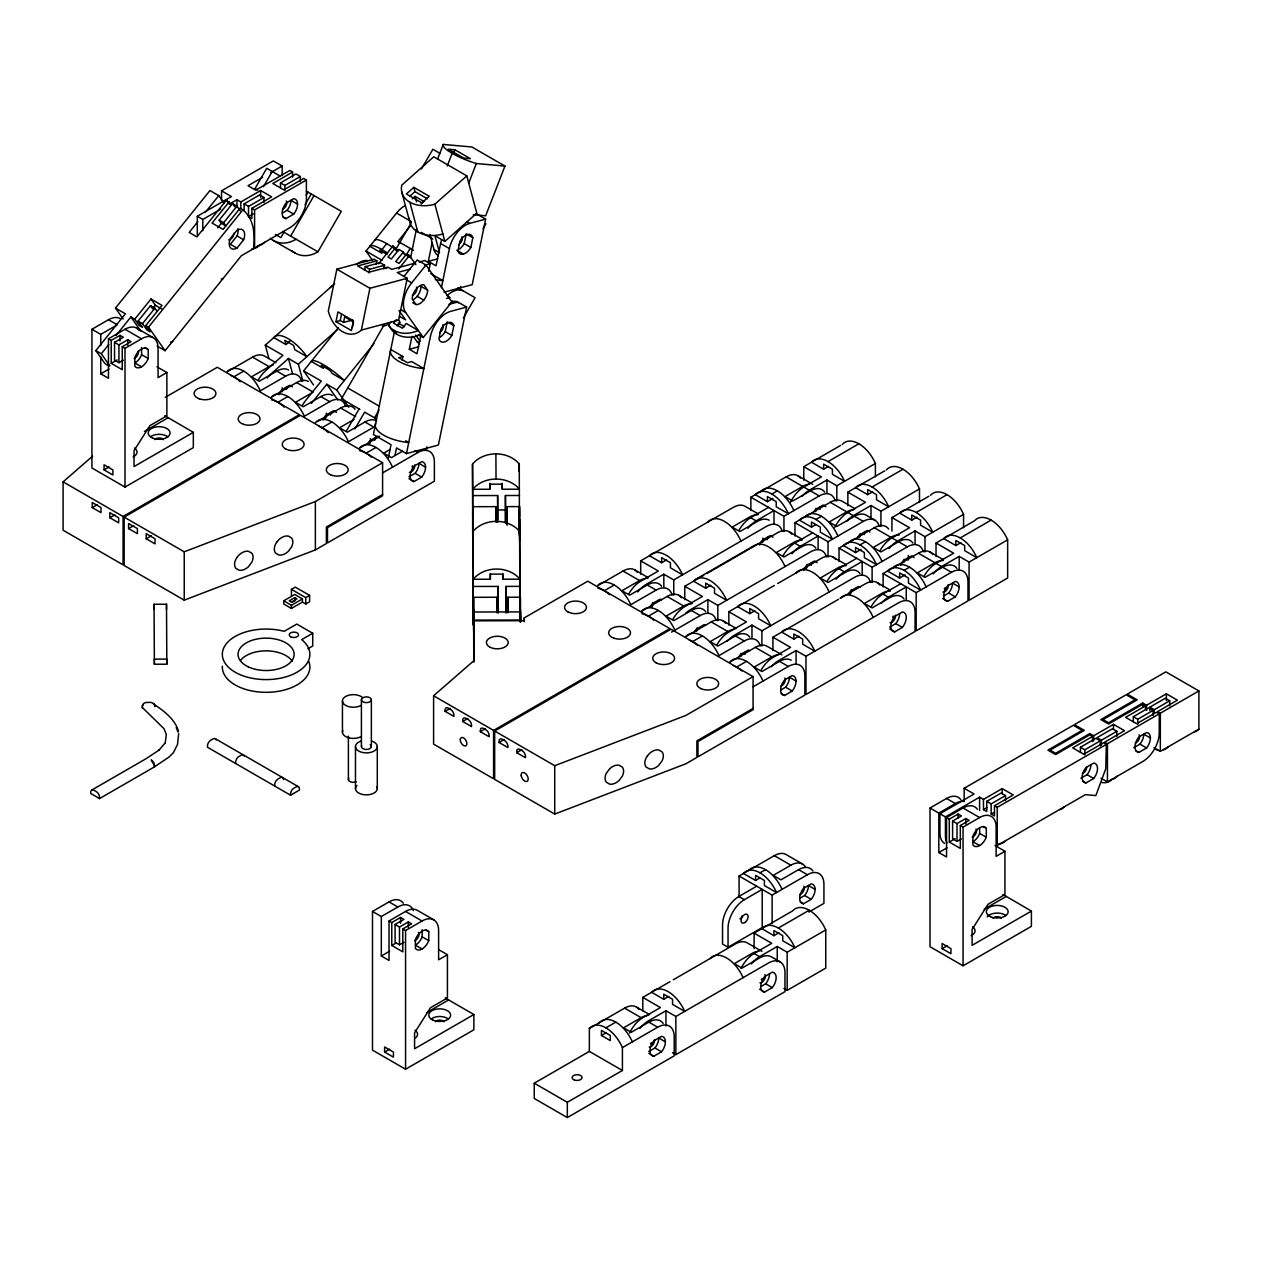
<?xml version="1.0" encoding="UTF-8"?>
<svg xmlns="http://www.w3.org/2000/svg" width="1262" height="1262" viewBox="0 0 1262 1262"><rect width="100%" height="100%" fill="white"/><g stroke="black" fill="none" stroke-linecap="round" stroke-linejoin="round"><path stroke-width="1.5" d="M472.714 516.473L472.761 506.693L496.14 506.646L496.234 521.632M519.471 516.379L519.518 506.598L507.04 506.63L507.008 524.045M472.777 519.108L472.761 528.983M473.66 631.331L473.66 616.014M519.581 540.641L519.581 530.876M520.37 609.625L520.354 619.484M178.683 733.506L177.516 744.422L173.415 752.673L169.076 756.995L154.453 766.87L99.556 798.594L90.738 793.498L90.738 792.236A4.669 2.698 60 0 1 94.035 790.327L96.243 791.589A4.669 2.698 60 0 1 99.556 797.316L99.556 798.594M472.824 540.846L472.824 530.971M497.07 612.244L496.976 597.257L473.597 597.305L473.55 626.173M473.613 609.72L473.771 661.083M496.14 506.646L496.092 522.152M496.976 597.257L496.928 612.764M473.802 653.18L473.755 612.007L520.512 611.912L520.512 622.087L520.354 597.21L507.876 597.226L507.845 612.733M519.534 519.013L519.518 528.888M520.354 597.21L520.307 622.261M142.338 706.594L142.969 704.685M165.148 743.507L166.332 734.468L163.934 728.631L142.338 707.509M376.108 264.515L376.865 260.792L374.12 259.199L336.859 269.185L328.309 311.004A28.143 19.908 75 0 0 361.358 330.092L398.618 320.106L407.184 278.287L397.262 272.56L410.087 269.121M335.976 321.668L337.979 311.903L353.407 320.816L351.404 330.565L335.976 321.668L340.235 320.516L343.548 322.425L352.666 319.98M340.235 320.516L341.56 314.017M343.548 322.425L344.684 316.857L353.502 321.952L352.366 327.521M364.513 270.415L365.27 266.692L380.177 262.701L384.579 265.241L383.822 268.964M368.93 272.955L369.687 269.232L384.579 265.241M361.358 330.092L369.924 288.272L407.184 278.287M394.265 332.537L373.394 434.522L391.031 444.713L388.333 457.885M410.576 257.795L416.365 229.51M402.136 360.301L402.909 356.499L390.794 349.511A28.143 11.484 11.6 0 0 423.858 368.599L411.727 361.595L407.468 362.73L398.65 357.651L402.909 356.499M420.83 335.171L417.028 353.754L409.314 349.29L411.98 336.291M441.59 239.812A23.379 13.503 -60 0 0 440.612 243.503L436.037 265.809L428.323 261.36L432.125 242.777M428.701 271.33L430.263 263.726L424.742 260.54L419.252 262.007M394.99 455.408L396.536 447.884L406.459 453.61L438.387 445.06L466.625 307.076L457.806 301.981L448.941 304.363M406.459 453.61L430.405 336.544A23.379 13.503 -60 0 1 450.66 311.351L466.625 307.076M441.432 287.626L449.43 248.598A23.379 13.503 -60 0 1 469.669 223.406L485.633 219.131L472.225 284.644L444.05 292.2M439.76 337.348A10.916 6.294 -60 0 0 445.218 331.59L447.221 321.842M458.784 249.403A10.916 6.294 -60 0 0 464.227 243.645L466.23 233.896L472.84 237.713L470.852 247.462A10.916 6.294 -60 0 1 457.932 250.933L459.936 241.168A10.916 6.294 -60 0 1 472.84 237.713M426.162 450.613L426.935 446.843M459.999 290.181L460.772 286.427M453.831 325.643A10.916 6.294 -60 0 0 440.927 329.114L438.924 338.863A10.916 6.294 -60 0 0 451.828 335.408L453.831 325.643L448.878 322.788M437.646 158.902L443.262 144.436L471.893 146.991L504.958 166.079L485.665 215.786L474.212 214.761M447.253 165.953L452.159 153.301M453.831 152.623L454.935 149.784L470.363 158.696L463.69 158.097L448.262 149.184L454.935 149.784M468.612 183.4L476.326 163.524L504.958 166.079M263.458 186.65L272.229 171.474M283.966 232.24L280.858 237.635L275.447 234.511M306.177 195.184L307.96 192.092M305.025 204.807L311.257 194.001M290.639 236.089L314.017 195.594M292.106 250.901A28.143 22.984 -60 0 0 317.914 251.832L341.292 211.338L306.477 191.24M421.476 168.966L432.866 149.247L440.107 153.428M395.968 249.182L411.191 222.838M406.269 255.129L410.166 248.377M384.105 324.949L341.497 398.76L359.859 409.361M346.498 430.799L359.134 408.935M354.922 428.938L364.639 412.122L376.328 418.874M483.015 228.737L485.917 223.737M374.562 417.848L379.01 410.134M463.359 318.024L475.08 297.722L457.917 287.815M164.707 743.413L158.775 750.448L159.422 749.865L146.076 758.699L91.7 790.091M123.187 319.049L115.473 308.07L209.949 190.53L218.768 195.626L223.942 202.977M197.819 221.686L189.19 232.429L196.904 236.877L226.482 200.074L231.451 204.807M205.217 212.489L218.768 195.626M109.936 365.838A23.379 13.503 -60 0 1 103.957 362.194L95.802 350.599L125.395 313.796L115.473 308.07M109.478 365.381L101.323 353.786L108.706 344.573M116.104 335.376L130.901 316.983L134.75 319.207L139.167 325.47L142.48 327.379L138.063 321.116L150.478 305.672L154.879 308.228L157.087 311.351M134.75 319.207L150.983 299.015L162.009 305.388L145.777 325.564L150.194 331.843L146.881 329.934L142.48 323.656L138.063 321.116M229.242 201.668L212.063 223.043L223.074 229.4L240.253 208.025C254.135 216.733 255.255 234.054 253.488 248.724L241.389 255.713L165.07 350.678L157.056 346.04M219.178 220.187L223.595 222.743L225.803 225.882L221.386 223.327L219.178 220.187L232.539 203.576L236.956 206.116L240.253 210.817M153.065 308.18L155.384 305.294L150.983 299.015M217.695 227.775L221.371 223.2M142.48 323.656L154.879 308.228M223.595 222.743L236.956 206.116M165.07 350.678L148.537 327.158L243.014 209.618M237.808 228.753A10.916 6.294 -60 0 1 237.035 235.962L230.347 244.276L236.972 248.093L243.645 239.78A10.916 6.294 -60 0 0 236.972 230.283L230.283 238.581A10.916 6.294 -60 0 0 236.972 248.093M372.621 260.461L366.012 251.059L396.552 213.073A23.379 13.503 -60 0 1 404.802 205.738M381.944 249.576L386.724 243.645M378.6 263.79L392.924 245.98L397.877 250.696M410.734 225.535L397.798 241.61L400.89 243.392M395.669 247.573L388.033 257.069L391.346 258.978L398.981 249.482L403.383 252.021L405.591 255.161M313.56 385.005L303.637 370.902L338.421 327.631M403.383 252.021L395.747 261.518L399.06 263.427L406.695 253.93L409.456 255.523L415.861 264.641M398.713 268.885L409.456 255.523M404.045 276.299L417.17 259.972L425.972 265.067L451.875 301.902L423.243 337.522L418.29 334.667M311.32 403.493L326.779 384.263L336.702 389.99L348.817 407.232M423.243 337.522L405.607 312.44A23.379 13.503 -60 0 1 411.664 282.877L425.972 265.067M336.702 389.99L373.946 343.658M396.394 319.57L393.539 323.135L402.341 328.215L406.159 323.466L418.29 330.47A28.143 22.195 -35.1 0 1 388.649 325.596M397.246 325.864L400.101 322.299L398.271 319.68M609.704 768.732L606.296 773.29A10.727 7.304 -49 0 0 606.296 782.203L609.704 784.159A11.311 7.698 -49 0 0 618.964 780.61L622.371 776.051A10.727 7.304 -49 0 0 622.371 767.138L618.964 765.182A11.311 7.698 -49 0 0 609.704 768.732M413.826 187.36L406.38 193.969L421.808 202.882L429.254 196.273L413.826 187.36L414.961 191.619L427.313 198.749M409.992 196.02L414.961 191.619M412.248 198.875L415.072 196.367L423.89 201.447L421.051 203.971M268.838 358.282L265.304 345.141L334.556 283.729M434.869 204.192L466.814 175.875L433.749 156.788L401.821 185.104A28.143 19.908 -15 0 0 434.869 204.192L444.855 241.452L476.799 213.136L466.814 175.875M285.953 344.589L284.802 340.33L293.62 345.409L294.756 349.669L306.887 356.673A28.143 11.5 48.4 0 0 273.822 337.585L285.953 344.589L290.292 340.74M302.896 381.124L298.368 364.213L288.446 358.503L271.204 373.789A23.379 13.503 -60 0 0 267.244 378.048M298.368 364.213L337.269 329.729M165.196 397.372L217.285 367.289L299.394 414.693L123.077 516.489L123.077 564.855L63.1 530.229L63.1 481.863L92.583 456.181M524.298 621.724L524.298 617.859L587.792 581.198L669.885 628.602L493.568 730.398L493.568 778.749L433.592 744.123L433.592 695.772L474.055 660.531M221.544 200.374L221.544 190.83L273.333 160.921L282.152 166.016L282.152 175.56M262.622 177.295L247.983 185.735L255.697 190.199L289.866 170.465L292.61 172.058L292.61 177.153M270.762 172.594L282.152 166.016M197.298 235.111L197.298 216.275L231.451 196.556L221.544 190.83M197.298 216.275L202.803 219.462L220.692 209.129M230.457 203.497L236.972 199.743L240.821 201.967L260.65 190.515L271.677 196.872L251.848 208.325L251.848 218.5L248.535 216.591L248.535 206.416L263.963 197.519L263.963 202.598M292.61 172.058L272.781 183.511L283.792 189.884L303.637 178.431L306.398 180.009L306.398 199.096A23.379 13.503 -60 0 1 289.866 227.728L254.593 248.093L254.593 209.918L306.398 180.009M244.134 210.659L244.134 203.876L259.562 194.963L263.963 197.519M280.495 187.975L280.495 182.88L295.923 173.967L300.324 176.522L300.324 181.602M280.495 182.88L284.896 185.419L300.324 176.522M248.535 216.591L253.252 213.877M282.483 212.994L287.105 210.312A10.916 6.294 -60 0 0 290.97 200.374L297.58 204.192M164.786 415.719L193.323 432.345L193.323 447.616L125.001 487.069L91.937 467.981L91.937 329.272L108.469 319.728A23.379 13.503 -60 0 1 120.158 318.576M286.001 218.594L293.715 214.13A10.916 6.294 -60 0 0 293.715 198.702L286.001 203.166A10.916 6.294 -60 0 0 286.001 218.594L282.704 216.685M91.937 329.272L100.755 334.367L117.287 324.823L108.469 319.728M100.755 356.909L100.755 373.82L108.469 378.269L108.469 338.815L125.001 329.272A23.379 13.503 -60 0 1 139.309 330.549M108.469 338.815L111.23 340.409L120.032 335.329L123.345 337.238L114.526 342.317L114.526 360.143L118.944 362.683L123.345 360.143M114.526 342.317L118.944 344.873L127.746 339.778L131.059 341.686L122.24 346.782L122.24 369.687L111.23 363.314L111.23 340.409M122.24 346.782L125.001 348.359L141.533 338.815A23.379 13.503 -60 0 1 158.065 348.359L158.065 377.638L166.868 372.542L166.868 415.813L149.91 425.609L134.04 450.676L134.04 466.577L193.323 432.345M111.23 363.314L117.098 359.922M100.755 373.82L109.021 369.04M275.81 362.636L264.247 355.963A23.379 13.503 -60 0 0 252.558 357.114L227.207 371.754A28.143 16.248 60 0 1 260.272 390.841L285.622 376.202A23.379 13.503 -60 0 1 301.586 381.124M233.817 376.833L243.74 371.107M144.373 431.478L168.083 417.785M273.365 364.844A23.379 13.503 -60 0 0 269.09 366.658L251.453 376.833L259.167 381.298L276.804 371.107A23.379 13.503 -60 0 1 288.493 369.955M104.068 469.89L112.87 474.985L112.87 469.89L104.068 464.795L104.068 469.89L109.021 467.019M308.322 381.408A23.379 13.503 -60 0 0 296.633 382.56L271.283 397.199A28.143 16.248 60 0 1 304.347 416.286L329.697 401.647A23.379 13.503 -60 0 1 345.662 406.585M92.221 507.592L101.023 512.672L101.023 507.592L92.221 502.497L92.221 507.592L97.332 504.626M277.908 402.294L287.815 396.568M109.841 517.767L118.66 522.862L118.66 517.767L109.841 512.672L109.841 517.767L114.921 514.833M332.569 395.4A23.379 13.503 -60 0 0 320.879 396.568L303.243 406.743L295.529 402.294L313.165 392.103L296.633 382.56M382.591 494.546L326.385 526.995L326.385 543.528L315.374 549.901L184.236 600.16L124.165 565.486L124.165 517.136L300.498 415.324L382.591 462.728L382.591 495.808L327.489 527.626L327.489 542.897L434.38 481.185L434.38 462.097A23.379 13.503 -60 0 0 417.848 452.553L414.914 450.849M128.582 528.589L137.4 533.668L137.4 528.589L128.582 523.493L128.582 528.589L133.662 525.655M317.062 421.666L340.708 408.02A23.379 13.503 -60 0 1 355.032 409.298M321.984 427.739L331.906 422.013M146.218 538.764L155.021 543.859L155.021 538.764L146.218 533.668L146.218 538.764L151.33 535.814M354.038 419.41L339.62 427.739L347.334 432.188L364.955 422.013A23.379 13.503 -60 0 1 376.644 420.861M379.72 436.384L359.449 448.105A28.143 16.248 60 0 1 392.514 467.192M366.059 453.184L375.981 447.458M390.1 449.493L383.695 453.184L391.409 457.649L402.625 451.165M124.165 517.136L184.236 551.809L315.374 501.535L382.591 462.728M382.591 472.919L417.848 452.553M408.935 476.878L415.103 473.313A10.916 6.294 -60 0 0 418.952 463.375L425.562 467.192M413.999 481.579L421.713 477.131A10.916 6.294 -60 0 0 421.713 461.703L413.999 466.151A10.916 6.294 -60 0 0 413.999 481.579L409.046 478.724M291.443 595.711L291.443 589.354L295.292 587.13L309.616 595.396L309.616 601.753L305.767 603.993L302.454 602.084L291.443 608.442L283.729 603.993L283.729 600.807L294.74 594.449L302.454 598.898L302.454 602.084M294.74 597.62L289.235 600.807L291.443 602.084L296.949 598.898L294.74 597.62L294.74 600.807L291.995 602.4M283.729 600.807L291.443 605.255L302.454 598.898M291.443 589.354L305.767 597.62L309.616 595.396M312.724 633.272L301.697 639.629A43.776 25.272 0 0 1 277.845 678.672A43.776 25.272 0 0 1 222.459 652.375A43.776 25.272 0 0 1 284.202 631.315L296.775 624.059L312.724 633.272L312.724 645.986L307.991 648.715M637.357 572.301A23.379 13.503 -60 0 0 623.049 571.023L597.699 585.647A28.143 16.248 60 0 1 630.763 604.735L656.114 590.111A23.379 13.503 -60 0 1 672.078 595.033M640.686 574.194L640.686 560.833L733.254 507.387A23.379 13.503 -60 0 1 744.943 506.236L758.162 513.871M750.874 510.574L750.874 497.212L786.147 476.862A23.379 13.503 -60 0 1 800.455 478.14M803.784 480.175L803.784 466.672L840.729 445.344M604.309 590.742L614.231 585.016M771.823 494.041L777.329 490.855M828.03 461.592L858.886 443.767M661.619 562.742L661.619 557.662L670.438 562.742L670.438 567.837L682.553 574.841A28.143 16.248 60 0 0 649.504 555.753L661.619 562.742L666.62 559.855M767.406 501.677L767.406 496.581L776.225 501.677L776.225 506.756L788.356 513.76A28.143 16.248 60 0 0 755.291 494.672L767.406 501.677L772.928 498.49M823.613 469.227L823.613 464.132L832.431 469.227L832.431 474.307L844.546 481.311A28.143 16.248 60 0 0 811.498 462.223L823.613 469.227L828.566 466.356M647.848 578.343A23.379 13.503 -60 0 0 639.582 580.567L621.945 590.742L629.659 595.191L647.296 585.016A23.379 13.503 -60 0 1 661.603 586.294M809.668 484.151A23.379 13.503 -60 0 0 802.679 486.406L785.043 496.581L792.757 501.03L810.393 490.855A23.379 13.503 -60 0 1 824.701 492.133M739.043 530.182A23.379 13.503 -60 0 1 750.669 517.704L768.511 507.387M790.659 502.071A23.379 13.503 -60 0 1 803.784 487.037L821.404 476.862L803.784 466.672M782.282 531.412A23.379 13.503 -60 0 0 766.302 526.475L673.734 579.921L663.828 574.194L645.97 584.511A23.379 13.503 -60 0 0 637.736 591.941M747.94 528.321A23.379 13.503 -60 0 1 756.175 520.875L774.016 510.574L774.016 523.935M802.301 496.045A23.379 13.503 -60 0 1 809.289 490.224L826.926 480.033L836.832 485.76L875.402 463.501L875.402 476.862M290.56 795.202L299.378 790.122L299.378 788.845A4.669 2.698 -60 0 0 296.065 786.936L293.857 788.214A4.669 2.698 -60 0 0 290.56 793.94L290.56 795.202L207.457 747.23L207.457 745.952A4.669 2.698 -60 0 1 210.77 740.242L212.978 738.964A4.669 2.698 -60 0 1 216.165 739.942M445.076 711.311L453.894 716.406L453.894 715.128A4.669 2.698 60 0 0 450.581 709.402L448.389 708.124A4.669 2.698 60 0 0 445.076 710.033L445.076 711.311L450.108 708.408M750.874 497.212L783.939 516.3L819.212 495.95A23.379 13.503 -60 0 1 835.176 500.872M695.599 579.432L754.013 545.72M681.448 597.746A23.379 13.503 -60 0 0 667.125 596.469L641.79 611.108A28.143 16.248 60 0 1 674.839 630.195M684.761 599.655L684.761 586.294L703.597 575.425M706.925 573.484L777.329 532.848A23.379 13.503 -60 0 1 791.653 534.126M794.965 536.019L794.965 522.657L830.222 502.308A23.379 13.503 -60 0 1 841.912 501.14L855.131 508.775M847.859 505.636L847.859 492.133L884.804 470.789M462.712 721.485L471.531 726.581L471.531 725.303A4.669 2.698 60 0 0 468.218 719.577L466.009 718.315A4.669 2.698 60 0 0 462.712 720.223L462.712 721.485L467.823 718.535M648.4 616.187L658.307 610.461M815.899 519.487L821.404 516.3M872.105 487.037L902.961 469.227M705.695 588.202L705.695 583.107L714.513 588.202L714.513 593.282L726.644 600.286A28.143 16.248 60 0 0 693.579 581.198L705.695 588.202L710.711 585.3M811.498 527.122L811.498 522.026L820.316 527.122L820.316 532.201L832.431 539.205A28.143 16.248 60 0 0 799.367 520.118L811.498 527.122L815.631 524.74M867.688 494.672L867.688 489.577L876.506 494.672L876.506 499.768L888.637 506.756A28.143 16.248 60 0 0 855.573 487.668L867.688 494.672L872.657 491.801M691.923 603.804A23.379 13.503 -60 0 0 683.657 606.012L666.02 616.187L673.734 620.652L691.371 610.461A23.379 13.503 -60 0 1 705.695 611.739M853.743 509.611A23.379 13.503 -60 0 0 846.755 511.851L829.118 522.026L836.832 526.475L854.469 516.3A23.379 13.503 -60 0 1 866.158 515.148L874.976 520.228M783.118 555.627A23.379 13.503 -60 0 1 794.745 543.149L812.602 532.848M834.75 527.532A23.379 13.503 -60 0 1 847.859 512.482L865.495 502.308L847.859 492.133M826.358 556.857A23.379 13.503 -60 0 0 810.393 551.936L717.826 605.381L707.903 599.655L690.046 609.956A23.379 13.503 -60 0 0 685.787 613.143M792.015 553.766A23.379 13.503 -60 0 1 800.25 546.336L818.107 536.019L818.107 549.38M846.376 521.49A23.379 13.503 -60 0 1 853.364 515.669L871.001 505.494L880.923 511.205L919.493 488.946L919.493 502.308M480.333 731.676L489.151 736.756L489.151 735.494A4.669 2.698 60 0 0 485.854 729.767L483.646 728.49A4.669 2.698 60 0 0 480.333 730.398L480.333 731.676L485.413 728.742M753.083 708.439L696.876 740.889L696.876 757.437L685.865 763.794L554.728 814.069L494.672 779.38L494.672 731.029L670.99 629.233L753.083 676.637L753.083 709.717L697.981 741.535L697.981 756.806L804.872 695.078L804.872 675.99A23.379 13.503 -60 0 0 788.356 666.446L779.537 661.367L761.901 671.542L754.187 667.093L771.823 656.918A23.379 13.503 -60 0 1 778.812 654.662M671.542 632.104L700.189 615.556A23.379 13.503 -60 0 1 716.153 620.478M794.965 522.657L828.03 541.745L863.287 521.395A23.379 13.503 -60 0 1 879.251 526.317M499.074 742.482L507.892 747.577L507.892 746.299A4.669 2.698 60 0 0 504.579 740.573L502.386 739.295A4.669 2.698 60 0 0 499.074 741.204L499.074 742.482L504.153 739.548M725.524 623.191A23.379 13.503 -60 0 0 711.216 621.914L685.865 636.553A28.143 16.248 60 0 1 718.93 655.641L744.264 641.001A23.379 13.503 -60 0 1 760.229 645.939M728.837 625.1L728.837 611.739L774.363 585.458M777.707 583.533L821.404 558.293A23.379 13.503 -60 0 1 835.728 559.571M839.041 561.48L839.041 548.118L874.314 527.753A23.379 13.503 -60 0 1 888.622 529.03M891.934 531.081L891.934 517.578L928.879 496.25M692.475 641.648L702.398 635.922M859.974 544.932L865.495 541.745M916.18 512.482L947.036 494.672M749.786 613.647L749.786 608.552L758.588 613.647L758.588 618.743L770.719 625.731A28.143 16.248 60 0 0 737.655 606.643L749.786 613.647L754.786 610.761M855.573 552.567L855.573 547.471L864.391 552.567L864.391 557.662L876.506 564.65A28.143 16.248 60 0 0 843.458 545.563L855.573 552.567L861.078 549.38M911.779 520.118L911.779 515.022L920.597 520.118L920.597 525.213L932.713 532.201A28.143 16.248 60 0 0 899.648 513.113L911.779 520.118L916.733 517.262M516.71 752.657L525.528 757.752L525.528 756.474A4.669 2.698 60 0 0 522.216 750.748L520.007 749.486A4.669 2.698 60 0 0 516.71 751.395L516.71 752.657L521.821 749.707M734.736 629.217A23.379 13.503 -60 0 0 727.732 631.457L710.112 641.648L717.826 646.097L735.446 635.922A23.379 13.503 -60 0 1 749.77 637.2M899.096 535.088A23.379 13.503 -60 0 0 890.83 537.297L873.209 547.471L880.923 551.936L898.544 541.745A23.379 13.503 -60 0 1 912.868 543.023M827.194 581.088A23.379 13.503 -60 0 1 838.82 568.594L856.677 558.293M880.245 550.279A23.379 13.503 -60 0 1 891.934 537.928L909.571 527.753L891.934 517.578M870.433 582.303A23.379 13.503 -60 0 0 854.469 577.381L761.901 630.826L751.978 625.1L734.137 635.401A23.379 13.503 -60 0 0 727.164 641.333M836.091 579.226A23.379 13.503 -60 0 1 844.341 571.781L862.183 561.48L862.183 574.841M889.189 548.449A23.379 13.503 -60 0 1 897.456 541.114L915.076 530.939L924.999 536.665L963.569 514.391L963.569 527.753M839.041 548.118L872.105 567.206L907.362 546.84A23.379 13.503 -60 0 1 923.327 551.778M781.856 654.804L766.98 646.207A23.379 13.503 -60 0 0 755.291 647.374L729.941 661.998A28.143 16.248 60 0 1 763.005 681.086M772.928 650.545L772.928 637.184L838.473 599.34M883.116 586.925L883.116 573.563L918.389 553.198A23.379 13.503 -60 0 1 932.697 554.475M936.025 556.526L936.025 543.023L974.595 520.749A28.143 16.248 60 0 1 1007.644 539.836L1007.644 578.012L969.074 600.286L969.074 562.111L1007.644 539.836M736.551 667.093L746.473 661.367M904.065 570.377L909.571 567.206M960.256 537.928L991.112 520.118M793.861 639.093L793.861 634.013L802.679 639.093L802.679 644.188L814.795 651.192A28.143 16.248 60 0 0 781.73 632.104L793.861 639.093L798.862 636.206M899.648 578.012L899.648 572.932L908.466 578.012L908.466 583.107L920.597 590.111A28.143 16.248 60 0 0 887.533 571.023L899.648 578.012L905.169 574.841M955.855 545.563L955.855 540.483L964.673 545.563L964.673 550.658L976.788 557.662A28.143 16.248 60 0 0 943.739 538.574L955.855 545.563L960.808 542.707M943.187 560.533A23.379 13.503 -60 0 0 934.921 562.742L917.285 572.932L924.999 577.381L942.635 567.206A23.379 13.503 -60 0 1 956.943 568.484M871.285 606.533A23.379 13.503 -60 0 1 882.911 594.055L900.752 583.738M924.336 575.724A23.379 13.503 -60 0 1 936.025 563.388L953.646 553.198L936.025 543.023M805.976 656.272L805.976 694.447L915.076 631.457L915.076 612.37A23.379 13.503 -60 0 0 898.544 602.826L805.976 656.272L796.07 650.545L778.212 660.846A23.379 13.503 -60 0 0 771.24 666.778M881.444 603.157A23.379 13.503 -60 0 1 888.416 597.226L906.258 586.925L906.258 600.286M933.265 573.894A23.379 13.503 -60 0 1 941.531 566.559L959.167 556.384L969.074 562.111M753.083 676.637L685.865 715.444L554.728 765.703L494.672 731.029M753.083 686.812L788.356 666.446M916.18 592.651L951.453 572.285A23.379 13.503 -60 0 1 967.97 581.829L967.97 600.917L916.18 630.826L916.18 592.651L883.116 573.563M445.518 998.147L473.881 1014.522L473.881 1029.792L405.559 1069.229L372.495 1050.142L372.495 911.448L389.027 901.904A23.379 13.503 -60 0 1 403.335 903.182M372.495 911.448L381.313 916.527L397.845 906.984A23.379 13.503 -60 0 1 413.368 910.58M780.973 689.888L785.595 687.206A10.916 6.294 -60 0 0 789.444 677.268L796.07 681.086M889.631 627.151L895.799 623.586A10.916 6.294 -60 0 0 899.648 613.647M944.071 595.727L948.693 593.045A10.916 6.294 -60 0 0 952.542 583.107L959.167 586.925M381.313 916.527L381.313 955.981L389.027 960.429L389.027 920.992L405.559 911.448A23.379 13.503 -60 0 1 417.249 910.281L433.765 919.824M784.491 695.488L792.205 691.024A10.916 6.294 -60 0 0 792.205 675.596L784.491 680.06A10.916 6.294 -60 0 0 784.491 695.488L781.194 693.579M894.695 631.852L902.409 627.403A10.916 6.294 -60 0 0 902.409 611.975L894.695 616.424A10.916 6.294 -60 0 0 894.695 631.852L889.742 628.997M947.588 601.327L955.302 596.863A10.916 6.294 -60 0 0 955.302 581.435L947.588 585.883A10.916 6.294 -60 0 0 947.588 601.327L942.635 598.456M389.027 920.992L391.772 922.569L400.59 917.49L403.903 919.399L395.085 924.478L395.085 942.304L399.486 944.844L403.903 942.304M395.085 924.478L399.486 927.034L408.304 921.938L411.617 923.847L402.799 928.942L402.799 951.848L391.772 945.475L391.772 922.569M402.799 928.942L405.559 930.536L422.076 920.992A23.379 13.503 -60 0 1 438.608 930.536L438.608 959.798L447.426 954.703L447.426 997.974L430.452 1007.77L414.583 1032.837L414.583 1048.738L473.881 1014.522M391.772 945.475L396.189 942.935M381.313 955.981L389.579 951.201M426.619 1012.66L448.641 999.946L445.344 997.879M384.61 1052.051L393.428 1057.146L393.428 1052.051L384.61 1046.971L384.61 1052.051L389.579 1049.195M739.075 897.014L739.075 876.017L774.332 855.652A23.379 13.503 -60 0 1 786.021 854.5L802.553 864.044M760.008 872.831L765.513 869.66M755.591 880.466L755.591 875.371L764.409 880.466L764.409 885.561L776.54 892.549A28.143 16.248 60 0 0 743.476 873.478L755.591 880.466L759.724 878.084M805.172 866.473A23.379 13.503 -60 0 0 790.864 865.196L773.227 875.386L780.941 879.835L798.578 869.66A23.379 13.503 -60 0 1 812.886 870.938M728.048 947.273L728.048 928.438A23.379 13.503 -60 0 1 744.359 899.68L762.216 889.379L762.216 927.554L728.048 947.273L722.542 944.086L722.542 925.251A23.379 13.503 -60 0 1 738.854 896.493L756.695 886.192M739.075 876.017L772.123 895.105L807.396 874.74A23.379 13.503 -60 0 1 823.928 884.283L823.928 903.371L808.879 912.047M1002.864 894.442L1031.401 911.085L1031.401 926.355L963.064 965.793L930.015 946.705L930.015 808.011L946.547 798.467A23.379 13.503 -60 0 1 960.855 799.745M964.168 801.638L964.168 788.277L1073.268 725.303L1082.086 730.382L1047.917 750.117L1055.647 754.566L1089.8 734.847L1092.561 736.424L1092.561 741.52M930.015 808.011L938.833 813.091L955.35 803.547A23.379 13.503 -60 0 1 963.616 801.338M944.623 843.426A23.379 13.503 -60 0 1 939.922 832.573L939.922 813.738L974.09 794.003L964.168 788.277M800.013 898.165L804.635 895.499A10.916 6.294 -60 0 0 808.5 885.561L815.11 889.379M939.922 813.738L945.443 816.908L979.596 797.19L983.461 799.414L1002.186 788.608L1013.212 794.965L994.472 805.787L994.472 815.962L991.175 814.053L991.175 803.878L1005.498 795.596L1005.498 800.692M1198.9 690.945L1160.33 713.204L1157.569 711.61L1177.414 700.173L1166.388 693.8L1146.559 705.253L1142.694 703.029L1108.541 722.747L1103.02 719.577L1137.188 699.842L1127.266 694.116L1165.836 671.857L1198.9 690.945L1198.9 729.12A28.143 16.248 60 0 1 1194.467 732.007M938.833 813.091L938.833 852.544L946.547 856.993L946.547 817.555L963.064 808.011A23.379 13.503 -60 0 1 977.387 809.289M946.547 817.555L949.292 819.148L958.11 814.053L961.423 815.962L952.605 821.057L952.605 838.867L957.006 841.407L961.423 838.867M1092.561 736.424L1072.716 747.877L1084.847 754.881L1084.847 749.786L1100.275 740.889L1100.275 745.968M1145.454 709.291L1145.454 705.884L1142.694 704.306L1108.541 724.025L1100.827 719.577L1134.98 699.842L1126.161 694.763L1074.372 724.656L1084.295 730.382L1050.126 750.117L1055.647 753.288L1089.8 733.569L1093.665 735.793L1113.494 724.341L1124.521 730.698L1104.676 742.151L1107.437 743.744L1159.226 713.85L1159.226 732.938A23.379 13.503 -60 0 1 1142.694 761.57L1107.437 781.919L1101.016 778.228M1145.454 705.884L1125.609 717.337L1136.636 723.71L1156.465 712.257L1159.226 713.85M803.531 903.766L811.245 899.317A10.916 6.294 -60 0 0 811.245 883.889L803.531 888.338A10.916 6.294 -60 0 0 803.531 903.766L800.234 901.857M642.8 1010.752L642.8 997.39L669.98 981.694M673.309 979.769L735.367 943.944A23.379 13.503 -60 0 1 747.057 942.777L761.933 951.374M754.108 948.567L754.108 933.123L792.678 910.864A28.143 16.248 60 0 1 825.742 929.952L825.742 968.112L787.172 990.386L783.86 988.477M648.132 1015.421A23.379 13.503 -60 0 0 641.143 1017.677L623.523 1027.852L631.237 1032.3L648.857 1022.125L657.676 1027.221A23.379 13.503 -60 0 1 674.208 1036.765L674.208 1055.852L567.316 1117.564L534.252 1098.476L534.252 1083.206L589.354 1051.388L589.354 1028.483L624.611 1008.133A23.379 13.503 -60 0 1 638.935 1009.411M983.461 799.414L983.461 809.605L986.758 811.513L986.758 801.323L1001.097 793.057L1005.498 795.596M1080.43 752.341L1080.43 747.246L1095.858 738.333L1100.275 740.889M1133.323 721.801L1133.323 716.706L1148.751 707.793L1153.168 710.348L1153.168 715.428M1149.856 710.553L1149.856 707.162L1165.283 698.265L1169.7 700.804L1169.7 705.9M952.605 821.057L957.006 823.597L965.824 818.502L969.137 820.41L960.319 825.506L960.319 848.411L949.292 842.054L949.292 819.148M1116.807 731.345L1112.39 728.789L1096.962 737.702L1101.379 740.242L1116.807 731.345L1116.807 736.424M1133.323 716.706L1137.74 719.245L1153.168 710.348M1149.856 707.162L1154.273 709.701L1169.7 700.804M778.354 928.043L809.21 910.217M983.461 809.605L986.868 807.633M605.886 1027.852L615.809 1022.125M1083.742 754.25L1103.572 742.797L1106.332 744.391L1105.764 768.732L1095.858 795.596L1085.367 794.666L997.232 845.54L997.232 807.365L1106.332 744.391M601.469 1035.487L610.287 1040.582L610.287 1035.487L601.469 1030.391L601.469 1035.487L606.438 1032.616M663.749 999.299L663.749 994.204L672.551 999.299L672.551 1004.378L684.682 1011.383A28.143 16.248 60 0 0 651.618 992.295L663.749 999.299L668.75 996.396M773.937 935.678L773.937 930.583L782.755 935.678L782.755 940.758L794.886 947.762A28.143 16.248 60 0 0 761.822 928.674L773.937 935.678L778.906 932.807M960.319 825.506L963.064 827.099L979.596 817.555A23.379 13.503 -60 0 1 996.128 827.099L996.128 856.362L1004.946 851.266L1004.946 894.537L987.972 904.333L972.103 929.4L972.103 945.317L1031.401 911.085M991.175 814.053L994.472 812.144M740.999 968.522A23.379 13.503 -60 0 1 754.108 953.488L771.745 943.313L754.108 933.123M949.292 842.054L955.176 838.646M938.833 852.544L947.099 847.78M672.551 1052.745L675.864 1054.653L784.964 991.664L784.964 972.576A23.379 13.503 -60 0 0 768.432 963.032L675.864 1016.478L665.942 1010.752L648.1 1021.053A23.379 13.503 -60 0 0 639.866 1028.498M751.347 963.994A23.379 13.503 -60 0 1 759.614 956.659L777.25 946.484L787.172 952.211L825.742 929.952M1080.871 778.244L1087.039 774.679A10.916 6.294 -60 0 0 1090.904 764.74M1133.765 747.703L1139.949 744.138A10.916 6.294 -60 0 0 1143.798 734.2L1150.408 738.018M589.354 1028.483A28.143 16.248 60 0 1 622.418 1047.57L657.676 1027.221M1085.951 782.961L1093.665 778.496A10.916 6.294 -60 0 0 1093.665 763.068L1085.951 767.533A10.916 6.294 -60 0 0 1085.951 782.961L1082.638 781.052M1138.845 752.42L1146.559 747.956A10.916 6.294 -60 0 0 1146.559 732.528L1138.845 736.992A10.916 6.294 -60 0 0 1138.845 752.42L1135.532 750.511M1153.925 747.688L1160.33 751.379L1198.9 729.12M761.049 986.458L765.671 983.792A10.916 6.294 -60 0 0 769.536 973.838M648.747 1051.53L654.931 1047.965A10.916 6.294 -60 0 0 658.78 1038.027L665.389 1041.844M534.252 1083.206L567.316 1102.294L622.418 1070.476L622.418 1047.57M764.583 992.058L772.297 987.61A10.916 6.294 -60 0 0 772.297 972.182L764.583 976.63A10.916 6.294 -60 0 0 764.583 992.058L759.614 989.187M653.826 1056.247L661.54 1051.782A10.916 6.294 -60 0 0 661.54 1036.354L653.826 1040.819A10.916 6.294 -60 0 0 653.826 1056.247L648.857 1053.376M984.139 909.224L1006.161 896.509M942.13 948.614L950.949 953.709L950.949 948.614L942.13 943.534L942.13 948.614L947.099 945.759M473.266 214.997L476.815 214.051L485.633 219.131M376.865 260.792L357.714 265.919L368.725 272.292L387.891 267.15L391.756 269.374L415.577 263.001M428.323 261.36L437.725 258.836M424.758 265.194L430.263 263.726M446.543 298.479L450.092 297.532L447.332 295.939M409.314 349.29L418.716 346.782M502.276 489.23L502.276 484.151L489.814 484.166L489.814 489.262L472.666 489.293A28.143 22.984 -0.3 0 1 519.423 489.199L502.276 489.23L502.244 483.346M519.471 535.467L519.266 464.006A28.143 22.984 -0.3 0 0 472.524 464.1L472.714 495.587L497.638 495.54L497.764 519.25M505.431 522.247L505.431 495.524L519.455 495.493M497.733 509.943L505.526 509.927L505.573 523.115M502.812 579.211L502.812 574.115L490.35 574.147L490.35 579.242L473.203 579.274A28.143 22.984 -0.3 0 1 519.96 579.179L502.812 579.211L502.781 573.484M472.761 506.693L473.25 586.467L498.19 586.42L498.316 610.398M505.983 613.127L505.983 586.404L520.007 586.373L520.007 620.73L519.565 525.323M154.043 604.246L166.505 604.23L166.836 664.206L154.374 664.222L154.043 604.246L154.043 609.341M473.802 620.099L520.559 620.005M473.818 620.825L524.298 620.715L524.298 617.859M466.735 221.718L469.669 223.406M464.227 243.645L470.852 247.462M396.552 213.073L411.428 221.655M444.855 241.452L434.948 235.726L439.507 252.747L434.002 249.576L429.932 234.432M456.781 250.255L463.391 254.072M421.319 232.366L432.898 239.054M440.612 243.503L449.43 248.598M399.865 242.43L413.589 250.365M280.274 176.128L266.724 168.288L255.034 188.543L257.779 190.12M797.836 475.695L812.712 484.292M930.078 552.046L943.298 559.681M396.189 249.324L398.555 250.681M403.209 253.378L409.693 257.101M786.147 476.862L802.679 486.406M803.784 487.037L809.289 490.224M810.393 490.855L819.212 495.95M830.222 502.308L846.755 511.851M847.859 512.482L853.364 515.669M854.469 516.3L863.287 521.395M874.314 527.753L890.83 537.297M891.934 537.928L897.456 541.114M898.544 541.745L907.362 546.84M918.389 553.198L934.921 562.742M936.025 563.388L941.531 566.559M942.635 567.206L951.453 572.285M430.736 273.649L442.867 280.653A28.143 11.484 11.6 0 1 435.374 279.628M387.087 254.419L379.736 250.176L381.944 253.315L369.829 246.311A28.143 5.947 38.8 0 1 387.671 253.189M366.012 251.059L382.039 260.319M412.769 302.659L416.066 304.568A10.916 6.294 -60 0 0 427.644 290.181L421.035 286.364A10.916 6.294 -60 0 1 413.321 299.725M287.105 210.312L293.715 214.13M383.569 266.645L386.866 268.554M405.78 279.486L411.664 282.877M948.693 593.045L955.302 596.863M417.17 296.302L423.78 300.119M365.27 266.692L369.687 269.232M244.134 203.876L248.535 206.416M251.848 208.325L254.593 209.918M282.625 231.467L317.914 251.832M445.218 331.59L451.828 335.408M336.859 269.185L369.924 288.272M789.018 531.681L802.238 539.316M833.094 557.141L846.329 564.777M877.185 582.587L890.404 590.222M401.206 309.9L405.607 312.44M273.333 240.49L295.15 253.094M750.669 517.704L756.175 520.875M794.745 543.149L800.25 546.336M838.82 568.594L844.341 571.781M882.911 594.055L888.416 597.226M399.439 316.336L405.607 319.885L398.997 310.484M1139.949 744.138L1146.559 747.956M398.208 323.072L404.613 326.763M237.035 235.962L243.645 239.78M413.4 336.56L416.744 341.308L419.505 342.901M895.799 623.586L902.409 627.403M1080.43 747.246L1084.847 749.786M1087.039 774.679L1093.665 778.496M347.728 387.955L379.515 406.317M640.686 560.833L658.307 571.023L640.465 581.325A23.379 13.503 -60 0 0 628.839 593.803M684.761 586.294L702.398 596.469L684.54 606.77A23.379 13.503 -60 0 0 672.914 619.248M728.837 611.739L746.473 621.914L728.616 632.23A23.379 13.503 -60 0 0 717.005 644.708M772.928 637.184L790.548 647.374L772.707 657.676A23.379 13.503 -60 0 0 761.081 670.154M265.304 345.141L282.94 355.316L265.698 370.602A23.379 13.503 -60 0 0 258.347 379.909M303.637 370.902L321.274 381.077L305.814 400.306A23.379 13.503 -60 0 0 302.423 405.354M634.739 569.856L647.958 577.491M678.814 595.317L692.049 602.952M722.905 620.762L736.125 628.397M405.701 440.722L408.73 442.473A28.143 11.484 11.6 0 1 375.682 423.385M252.558 357.114L269.09 366.658M276.804 371.107L285.622 376.202M320.879 396.568L329.697 401.647M340.708 408.02L355.6 416.602M364.955 422.013L373.773 427.108L348.422 441.732A28.143 16.248 60 0 0 315.374 422.644M623.049 571.023L639.582 580.567M647.296 585.016L656.114 590.111M667.125 596.469L683.657 606.012M691.371 610.461L700.189 615.556M711.216 621.914L727.732 631.457M735.446 635.922L744.264 641.001M755.291 647.374L771.823 656.918M155.384 305.294L161.694 308.922M986.758 801.323L991.175 803.878M994.472 805.787L997.232 807.365M415.103 473.313L421.713 477.131M785.595 687.206L792.205 691.024M145.777 325.564L148.537 327.158M136.69 328.12L153.223 337.664M946.547 798.467L955.35 803.547M963.064 808.011L979.596 817.555M125.001 329.272L141.533 338.815M982.972 826.421L986.285 828.329L986.285 837.242A10.916 6.294 -60 0 1 972.923 844.956L972.923 836.043A10.916 6.294 -60 0 1 986.285 828.329M144.909 347.697L148.206 349.606L148.206 358.503A10.916 6.294 -60 0 1 134.845 366.217L134.845 357.32A10.916 6.294 -60 0 1 148.206 349.606M979.675 828.077L979.675 833.425L986.285 837.242M995.024 845.54L1004.946 851.266M141.596 347.555L141.596 354.685L148.206 358.503M156.961 366.816L166.868 372.542M979.596 845.54L972.986 841.722A10.916 6.294 -60 0 0 979.675 833.425M141.533 366.816L134.924 362.999A10.916 6.294 -60 0 0 141.596 354.685M95.802 350.599L101.323 353.786M774.332 855.652L790.864 865.196M798.578 869.66L807.396 874.74M804.635 895.499L811.245 899.317M63.1 481.863L123.077 516.489M433.592 695.772L493.568 730.398M738.854 896.493L744.359 899.68M780.121 961.865L771.303 956.785A23.379 13.503 -60 0 0 759.614 957.937L741.993 968.112L734.279 963.663L751.9 953.488A23.379 13.503 -60 0 1 758.888 951.248M754.108 953.488L759.614 956.659M765.671 983.792L772.297 987.61M215.313 738.727L298.4 786.699M642.8 997.39L660.436 1007.565L642.579 1017.866A23.379 13.503 -60 0 0 629.564 1033.057M636.3 1006.966L649.536 1014.601M624.611 1008.133L641.143 1017.677M654.931 1047.965L661.54 1051.782M389.027 901.904L397.845 906.984M405.559 911.448L422.076 920.992M425.452 929.857L428.764 931.766L428.764 940.663A10.916 6.294 -60 0 1 415.403 948.377L415.403 939.48A10.916 6.294 -60 0 1 428.764 931.766M422.155 929.731L422.155 936.846L428.764 940.663M439.16 949.939L447.426 954.703M422.076 948.977L415.466 945.159A10.916 6.294 -60 0 0 422.155 936.846M589.354 1051.388L622.418 1070.476M406.695 253.93L408.904 257.069M427.644 290.181L423.78 284.691A10.916 6.294 -60 0 0 412.217 299.078L416.066 304.568M392.924 245.98L396.3 250.791M415.561 334.966L420.025 341.324M394.123 330.423L396.883 334.351M232.539 203.576L234.748 206.716M226.482 200.074L229.589 204.491M326.779 384.263L337.806 399.944M150.478 305.672L152.67 308.811M130.901 316.983L140.823 331.086M178.526 731.266C174.882 718.914 163.587 710.743 153.443 703.88A4.669 3.818 -0.2 0 1 154.185 704.669M176.191 727.543L178.068 732.023M415.072 196.367L416.539 201.841M409.834 202.204L417.817 232.003M401.695 191.698L409.677 221.513M288.446 358.503L292.484 373.52M154.453 765.592L151.172 759.898A4.669 2.698 60 0 1 154.469 765.608L154.469 766.886M519.518 506.598L520.007 586.373M507.04 506.63L507.166 525.213M507.876 597.226L507.987 612.212M473.597 597.305L473.865 662.093M519.313 510.053L519.455 533.668M505.431 495.524L505.526 509.927M505.983 586.404L506.109 610.382M495.887 453.878L496.045 479.071M489.782 483.378L489.814 489.262M490.319 573.516L490.35 579.242M472.714 533.763L472.524 464.1M520.401 615.919L520.417 621.488M472.824 525.418L473.25 624.643L473.25 586.467M1166.388 693.8L1166.388 700.584M1160.33 713.204L1160.33 751.379M1154.273 709.701L1154.273 713.109M1146.559 705.253L1146.559 710.348M1142.694 703.029L1142.694 706.846M1137.74 719.245L1137.74 724.341M1113.494 724.341L1113.494 729.436M1107.437 743.744L1107.437 781.919M1101.379 740.242L1101.379 745.337M1093.665 735.793L1093.665 740.889M1002.186 788.608L1002.186 793.688M979.596 797.19L979.596 810.551M965.824 818.502L965.824 823.96M963.064 827.099L963.064 965.793M959.167 556.384L959.167 569.746M958.11 814.053L958.11 817.871M957.006 823.597L957.006 841.407M945.443 816.908L945.443 835.744A23.379 13.503 -60 0 0 946.894 843M924.999 536.665L924.999 551.936M915.076 530.939L915.076 544.301M880.923 511.205L880.923 526.475M872.105 567.206L872.105 582.476M871.001 505.494L871.001 518.84M836.832 485.76L836.832 501.03M828.03 541.745L828.03 557.015M826.926 480.033L826.926 493.395M796.07 650.545L796.07 663.907M787.172 952.211L787.172 990.386M783.939 516.3L783.939 531.57M777.25 946.484L777.25 961.754M772.123 895.105L772.123 923.737M761.901 630.826L761.901 646.097M751.978 625.1L751.978 638.462M717.826 605.381L717.826 620.652M707.903 599.655L707.903 613.016M675.864 1016.478L675.864 1054.653M673.734 579.921L673.734 595.191M665.942 1010.752L665.942 1026.022M663.828 574.194L663.828 587.556M567.316 1102.294L567.316 1117.564M554.728 765.703L554.728 814.069M519.266 464.006L519.266 471.641M498.19 586.42L498.19 613.143M497.638 495.54L497.638 522.263M472.714 495.587L472.714 535.561M408.304 921.938L408.304 927.396M405.559 930.536L405.559 1069.229M400.59 917.49L400.59 923.216M399.486 927.034L399.486 944.844M377.291 746.568L377.291 788.561M371.359 699.984A4.985 2.887 0 0 1 363.566 702.129A4.985 2.887 0 0 1 364.229 697.16A4.985 2.887 0 0 1 371.359 699.984L371.359 746.82M361.405 699.542L361.405 746.363M355.474 746.615L355.474 788.608M348.391 736.14L348.391 779.695M342.444 700.962L342.444 732.134M315.374 501.535L315.374 549.901M305.767 597.62L305.767 603.993M291.443 605.255L291.443 608.442M284.896 185.419L284.896 190.515M274.69 786.037L274.69 784.775A4.669 2.698 -60 0 1 277.987 779.048L280.196 777.771A4.669 2.698 -60 0 1 283.067 778.023M260.65 190.515L260.65 197.298M240.821 201.967L240.821 208.751M236.972 199.743L236.972 207.378M235.647 763.494L235.647 762.232A4.669 2.698 -60 0 1 238.944 756.506L241.152 755.228A4.669 2.698 -60 0 1 244.339 756.206M202.803 219.462L202.803 230.757M184.236 551.809L184.236 600.16M166.836 664.206L166.836 659.111L154.374 659.143L154.374 664.222M166.505 604.23L166.505 609.309M142.338 707.856L142.338 706.231A4.669 3.818 -0.2 0 1 147.023 702.413L150.131 702.398A4.669 3.818 -0.2 0 1 154.816 706.215M127.746 339.778L127.746 345.236M125.001 348.359L125.001 487.069M120.032 335.329L120.032 341.055M118.944 344.873L118.944 362.683M100.755 334.367L100.755 345.646M154.658 705.584A4.669 3.818 -0.2 0 1 154.816 706.578M283.398 778.764A4.669 2.698 -60 0 1 283.508 779.679M376.912 786.936A10.916 6.294 0 0 1 365.002 794.823A10.916 6.294 0 0 1 356.925 785.453M370.176 744.722A4.985 2.887 0 0 1 367.289 749.423A4.985 2.887 0 0 1 361.689 745.621M371.801 741.125A10.916 6.294 0 0 1 374.767 750.622A10.916 6.294 0 0 1 358.045 750.653A10.916 6.294 0 0 1 360.9 741.141M472.919 531.586A28.143 22.984 -0.3 0 1 519.676 531.491M356.2 781.809A4.985 2.887 0 0 1 350.142 781.651A4.985 2.887 0 0 1 348.833 778.228M361.09 705.379A10.916 6.294 0 0 1 345.015 705.001A10.916 6.294 0 0 1 347.066 695.788A10.916 6.294 0 0 1 362.778 697.776M361.09 736.551A10.916 6.294 0 0 1 347.933 737.576A10.916 6.294 0 0 1 342.807 730.509M435.485 1021.763A4.591 2.65 0 0 1 439.728 1020.138A4.591 2.65 0 0 1 443.956 1021.778M415.024 1030.202A10.916 6.294 0 0 1 415.577 1037.869M431.083 1018.939A10.916 6.294 0 0 1 448.389 1018.97M418.463 932.381A4.985 2.887 -60 0 1 418.337 936.988A4.985 2.887 -60 0 1 414.662 940.679M1157.901 750.038A28.143 16.248 60 0 1 1154.746 749.123M1168.044 746.93A28.143 16.248 60 0 1 1163.611 749.817M1086.708 767.028A4.985 2.887 -60 0 1 1082.386 773.622M1064.45 806.733A28.143 16.248 60 0 1 1060.017 809.62M1006.051 840.46A28.143 16.248 60 0 1 998.889 843.789M1117.359 776.193A28.143 16.248 60 0 1 1112.926 779.08M1111.838 779.38A28.143 16.248 60 0 1 1101.694 782.487M1139.081 734.784A4.985 2.887 -60 0 1 1138.955 739.374A4.985 2.887 -60 0 1 1135.279 743.081M993.005 918.326A4.591 2.65 0 0 1 997.248 916.701A4.591 2.65 0 0 1 1001.476 918.342M972.545 926.765A10.916 6.294 0 0 1 971.172 935.631M987.168 916.922A10.916 6.294 0 0 1 1005.909 915.534M975.983 828.945A4.985 2.887 -60 0 1 975.857 833.551A4.985 2.887 -60 0 1 972.182 837.258M748.981 870.291A28.143 16.248 60 0 1 782.046 889.379M803.894 886.287A4.985 2.887 -60 0 1 803.515 891.019A4.985 2.887 -60 0 1 799.761 894.506M742.119 915.739A4.985 2.887 -60 0 1 741.567 916.906M740.826 917.963A4.985 2.887 -60 0 1 739.974 918.862M764.93 974.579A4.985 2.887 -60 0 1 764.236 979.88A4.985 2.887 -60 0 1 759.961 982.83M762.027 978.602A4.985 2.887 -60 0 1 761.286 979.659M710.033 958.568A28.143 16.248 60 0 1 743.081 977.656M648.857 1022.125A23.379 13.503 -60 0 1 663.181 1023.403M654.505 1039.572A4.985 2.887 -60 0 1 650.955 1046.624M650.04 1046.971A4.985 2.887 -60 0 1 649.204 1047.018M599.276 1022.756A28.143 16.248 60 0 1 632.325 1041.844M651.271 1042.791A4.985 2.887 -60 0 1 650.529 1043.832M846.203 565.628A23.379 13.503 -60 0 0 837.936 567.837L820.316 578.012L828.03 582.476L845.65 572.285A23.379 13.503 -60 0 1 859.974 573.563M851.298 589.733A4.985 2.887 -60 0 1 850.272 594.228M796.07 572.932A28.143 16.248 60 0 1 829.118 592.02M849.01 593.314A10.916 6.294 -60 0 1 850.62 590.979L858.334 586.53A10.916 6.294 -60 0 1 859.927 587.019M930.504 495.303A28.143 16.248 60 0 1 963.569 514.391M741.094 653.369A4.985 2.887 -60 0 1 740.652 656.682M738.822 656.95A10.916 6.294 -60 0 1 740.415 654.599L748.129 650.151A10.916 6.294 -60 0 1 749.723 650.64M689.241 640.071A28.143 16.248 60 0 1 697.823 645.576M745.369 651.823A10.916 6.294 -60 0 1 745.116 654.284M848.963 542.392A28.143 16.248 60 0 1 882.028 561.48M904.191 559.192A4.985 2.887 -60 0 1 903.75 562.521M914.051 557.615A10.916 6.294 -60 0 0 911.227 555.99L903.513 560.438A10.916 6.294 -60 0 0 900.689 565.329M908.198 555.501A10.916 6.294 -60 0 1 908.198 560.123M893.039 567.837A28.143 16.248 60 0 1 926.103 586.925M948.267 584.653A4.985 2.887 -60 0 1 946.894 589.685A4.985 2.887 -60 0 1 942.982 592.099M945.049 587.855A4.985 2.887 -60 0 1 944.291 588.912M879.803 585.016A23.379 13.503 -60 0 0 865.495 583.738L840.145 598.377A28.143 16.248 60 0 1 873.209 617.465M890.278 591.073A23.379 13.503 -60 0 0 882.028 593.282L864.391 603.473L872.105 607.921L889.742 597.746A23.379 13.503 -60 0 1 904.049 599.024M895.373 615.193A4.985 2.887 -60 0 1 894.001 620.226A4.985 2.887 -60 0 1 890.073 622.639M893.117 616.061A4.985 2.887 -60 0 1 892.739 617.244M779.537 661.367A23.379 13.503 -60 0 1 791.227 660.2M784.838 678.01A4.985 2.887 -60 0 1 784.459 682.726A4.985 2.887 -60 0 1 780.721 686.212M733.317 665.531A28.143 16.248 60 0 1 741.914 671.021M697.018 627.908A4.985 2.887 -60 0 1 696.577 631.237M694.731 631.489A10.916 6.294 -60 0 1 696.34 629.154L704.054 624.706A10.916 6.294 -60 0 1 705.647 625.195M642.011 613.726A28.143 16.248 60 0 1 653.748 620.131M886.429 469.858A28.143 16.248 60 0 1 919.493 488.946M802.127 540.168A23.379 13.503 -60 0 0 793.861 542.392L776.225 552.567L783.939 557.015L801.575 546.84A23.379 13.503 -60 0 1 815.883 548.118M807.207 564.288A4.985 2.887 -60 0 1 806.197 568.768M751.978 547.471A28.143 16.248 60 0 1 785.043 566.559M817.066 562.71A10.916 6.294 -60 0 0 814.242 561.085L806.528 565.534A10.916 6.294 -60 0 0 803.705 570.424M811.498 562.742A10.916 6.294 -60 0 1 811.229 565.202M804.872 516.931A28.143 16.248 60 0 1 837.936 536.019M860.1 533.747A4.985 2.887 -60 0 1 859.674 537.076M869.96 532.17A10.916 6.294 -60 0 0 867.136 530.545L859.422 534.993A10.916 6.294 -60 0 0 857.829 537.328M864.391 532.201A10.916 6.294 -60 0 1 864.123 534.662M652.927 602.463A4.985 2.887 -60 0 1 651.918 606.943M650.656 606.044A10.916 6.294 -60 0 1 652.249 603.709L659.963 599.245A10.916 6.294 -60 0 1 661.556 599.75M597.936 588.266A28.143 16.248 60 0 1 609.672 594.686M842.353 444.413A28.143 16.248 60 0 1 875.402 463.501M758.052 514.722A23.379 13.503 -60 0 0 749.786 516.931L732.149 527.122L739.863 531.57L757.5 521.395A23.379 13.503 -60 0 1 769.189 520.228M762.8 538.038A4.985 2.887 -60 0 1 762.69 542.171M707.903 522.026A28.143 16.248 60 0 1 740.968 541.114M772.991 537.265A10.916 6.294 -60 0 0 770.167 535.624L762.453 540.089A10.916 6.294 -60 0 0 759.629 544.979M767.406 537.297A10.916 6.294 -60 0 1 767.154 539.757M760.797 491.486A28.143 16.248 60 0 1 793.861 510.574M816.025 508.302A4.985 2.887 -60 0 1 815.599 511.631M825.884 506.725A10.916 6.294 -60 0 0 823.061 505.084L815.347 509.548A10.916 6.294 -60 0 0 813.753 511.883M820.316 506.756A10.916 6.294 -60 0 1 820.048 509.217M264.515 242.367A28.143 16.248 60 0 1 257.353 245.711M259.01 245.554A28.143 16.248 60 0 1 251.848 248.882M286.253 200.958A4.985 2.887 -60 0 1 286.111 205.548A4.985 2.887 -60 0 1 282.436 209.255M296.097 239.244A28.143 22.984 -60 0 1 270.289 238.297M233.88 233.202A4.985 2.887 -60 0 1 228.69 239.922M223.279 278.255A28.143 5.947 38.8 0 1 221.213 279.044M172.705 341.182A28.143 5.947 38.8 0 1 170.622 341.97M442.867 233.991A28.143 19.908 -15 0 1 409.377 218.247M438.277 255.65A23.379 13.503 -60 0 1 434.002 249.576M461.892 236.783A4.985 2.887 -60 0 1 458.674 244.639M447.426 295.261A23.379 13.503 -60 0 1 463.391 290.97M449.698 303.763A10.916 6.294 -60 0 1 458.374 302.912M452.537 300.798A10.916 6.294 -60 0 1 452.806 302.943M476.326 163.524A28.143 5.947 21.2 0 1 443.262 144.436M374.593 240.379A28.143 5.947 38.8 0 1 393.634 248.078M356.121 264.673A23.379 13.503 -60 0 1 367.274 260.508M330.234 287.562A28.143 11.5 48.4 0 1 333.452 285.559M282.104 387.75A4.985 2.887 -60 0 1 281.994 391.883M292.295 386.977A10.916 6.294 -60 0 0 289.471 385.352L281.757 389.8A10.916 6.294 -60 0 0 278.934 394.69M230.583 375.271A28.143 16.248 60 0 1 237.051 379.01M238.124 379.862A28.143 16.248 60 0 1 240.206 381.739M286.711 387.024A10.916 6.294 -60 0 1 286.458 389.469M326.195 413.21A4.985 2.887 -60 0 1 325.501 418.495M336.37 412.422A10.916 6.294 -60 0 0 333.547 410.797L325.833 415.245A10.916 6.294 -60 0 0 323.009 420.136M271.519 399.817A28.143 16.248 60 0 1 284.281 407.184M330.802 412.469A10.916 6.294 -60 0 1 330.534 414.93M370.271 438.655A4.985 2.887 -60 0 1 369.577 443.94M368.315 443.041A10.916 6.294 -60 0 1 369.924 440.706L377.638 436.242A10.916 6.294 -60 0 1 379.231 436.747M318.75 426.177A28.143 16.248 60 0 1 328.372 432.645M374.877 437.914A10.916 6.294 -60 0 1 374.609 440.375M414.677 464.905A4.985 2.887 -60 0 1 413.305 469.937A4.985 2.887 -60 0 1 409.393 472.351M412.422 465.773A4.985 2.887 -60 0 1 412.043 466.956M359.67 450.708A28.143 16.248 60 0 1 371.407 457.128M391.173 322.094A28.143 19.908 75 0 1 382.323 326.148M416.428 287.089A4.985 2.887 -60 0 1 416.05 291.822A4.985 2.887 -60 0 1 412.295 295.308M421.035 334.383A28.143 22.195 -35.1 0 1 388.333 322.946M419.41 343.69A23.379 13.503 -60 0 1 416.744 341.308M442.867 324.728A4.985 2.887 -60 0 1 439.649 332.569M154.926 439.602A4.591 2.65 0 0 1 159.17 437.977A4.591 2.65 0 0 1 163.397 439.618M134.482 448.042A10.916 6.294 0 0 1 133.094 456.907M150.525 436.762A10.916 6.294 0 0 1 167.846 436.81M138.299 350.962A4.985 2.887 -60 0 1 134.103 358.518M240.553 660.357A28.048 16.201 0 0 1 267.039 650.861A28.048 16.201 0 0 1 292.358 661.367M308.733 661.335A43.776 25.272 0 0 1 270.336 692.207A43.776 25.272 0 0 1 222.349 666.21M237.288 556.984L235.805 559.397A10.727 7.304 -49 0 0 235.805 568.294L239.196 570.266A11.311 7.698 -49 0 0 248.472 566.701L251.864 562.142A10.727 7.304 -49 0 0 251.864 553.245L248.472 551.273A11.311 7.698 -49 0 0 239.196 554.838L237.288 556.984M277.025 541.761L275.542 544.159A10.727 7.304 -49 0 0 275.542 553.072L278.949 555.028A11.311 7.698 -49 0 0 288.209 551.478L291.601 546.919A10.727 7.304 -49 0 0 291.617 538.006L288.209 536.05A11.311 7.698 -49 0 0 278.949 539.6L277.025 541.761M647.516 755.654L646.049 758.068A10.727 7.304 -49 0 0 646.034 766.98L649.441 768.937A11.311 7.698 -49 0 0 658.701 765.371L662.108 760.812A10.727 7.304 -49 0 0 662.108 751.915L658.701 749.943A11.311 7.698 -49 0 0 649.441 753.509L647.516 755.654M330.013 370.35L321.195 365.27L323.403 368.394L311.272 361.405A28.143 5.947 38.8 0 1 344.337 380.493L332.206 373.489L330.013 370.35M567.805 611.818A10.916 6.294 0 0 0 586.057 608.994A10.916 6.294 0 0 0 572.696 601.28A10.916 6.294 0 0 0 567.805 611.818M614.137 638.272A10.916 6.294 0 0 0 630.511 632.814A10.916 6.294 0 0 0 614.137 627.356A10.916 6.294 0 0 0 614.137 638.272M489.64 647.012A10.916 6.294 0 0 0 507.86 644.156A10.916 6.294 0 0 0 494.467 636.474A10.916 6.294 0 0 0 489.64 647.012M460.267 739.8A4.669 2.698 60 0 0 465.236 745.968A4.669 2.698 60 0 0 465.236 739.358A4.669 2.698 60 0 0 460.267 739.8M700.931 688.626A10.916 6.294 0 0 0 718.535 684.667A10.916 6.294 0 0 0 703.786 677.852A10.916 6.294 0 0 0 700.931 688.626M521.222 775.736A4.985 2.887 60 0 0 526.98 781.415A4.985 2.887 60 0 0 525.875 773.843A4.985 2.887 60 0 0 521.222 775.736M655.956 662.724A10.916 6.294 0 0 0 674.208 659.9A10.916 6.294 0 0 0 660.846 652.186A10.916 6.294 0 0 0 655.956 662.724M433.04 1020.138A10.916 6.294 0 0 0 450.518 1015.989A10.916 6.294 0 0 0 435.579 1009.316A10.916 6.294 0 0 0 433.04 1020.138M990.56 916.701A10.916 6.294 0 0 0 1008.038 912.568A10.916 6.294 0 0 0 993.099 905.895A10.916 6.294 0 0 0 990.56 916.701M745.495 922.049A4.985 2.887 -60 0 0 747.072 914.319A4.985 2.887 -60 0 0 741.173 919.556A4.985 2.887 -60 0 0 745.495 922.049M574.242 1079.925A4.985 2.887 0 0 0 582.05 1077.795A4.985 2.887 0 0 0 574.951 1074.956A4.985 2.887 0 0 0 574.242 1079.925M152.481 437.977A10.916 6.294 0 0 0 169.976 433.828A10.916 6.294 0 0 0 155.021 427.155A10.916 6.294 0 0 0 152.481 437.977M199.57 398.918A10.916 6.294 0 0 0 215.928 393.46A10.916 6.294 0 0 0 199.57 388.018A10.916 6.294 0 0 0 199.57 398.918M243.645 424.363A10.916 6.294 0 0 0 260.019 418.921A10.916 6.294 0 0 0 243.645 413.463A10.916 6.294 0 0 0 243.645 424.363M330.439 474.733A10.916 6.294 0 0 0 348.044 470.773A10.916 6.294 0 0 0 333.294 463.943A10.916 6.294 0 0 0 330.439 474.733M285.464 448.815A10.916 6.294 0 0 0 303.716 445.991A10.916 6.294 0 0 0 290.355 438.277A10.916 6.294 0 0 0 285.464 448.815M290.591 636.726A4.669 2.698 0 0 0 298.416 635.512A4.669 2.698 0 0 0 292.689 632.199A4.669 2.698 0 0 0 290.591 636.726M248.283 666.841A28.048 16.201 0 0 0 293.762 656.981A28.048 16.201 0 0 0 256.233 639.171A28.048 16.201 0 0 0 248.283 666.841"/></g></svg>
